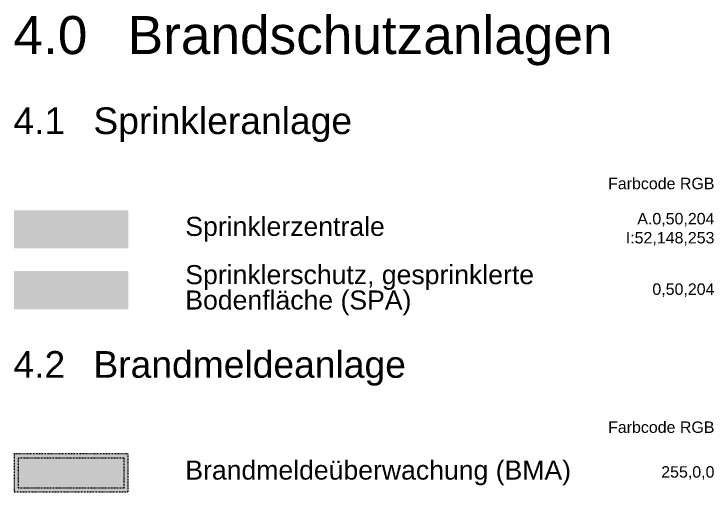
# Paper-space layout 'Layout1' of a CAD drawing. Header units: metres. Extents: x 6 to 406, y 9 to 566.
# Drawn here: x 6.1 to 98.1, y 372.9 to 435.7 of the extents above; entities that cross this region are included whole.
import ezdxf

# ---------------------------------------------------------------- set-up
doc = ezdxf.new("R2010")
doc.units = ezdxf.units.M
doc.linetypes.add('AL_0_Ausgezogen', pattern=[1, 1, 0])
doc.layers.get('0').update_dxf_attribs({"linetype": 'AL_0_Ausgezogen', "lineweight": 18})
doc.layers.add('BS_Symbole', color=7, linetype='AL_0_Ausgezogen', lineweight=18)
doc.styles.add('ARIAL', font='arial.ttf')

# ---------------------------------------------------------------- blocks, each defined once
blk = doc.blocks.new('Standort SPA')
at = {"lineweight": 5, "true_color": 0x0032cc}
h = blk.add_hatch(color=162, dxfattribs=at)
h.paths.add_polyline_path([(750, 250), (-750, 250), (-750, -250), (750, -250)])
h.paths.add_polyline_path([(695.0000000000045, 195.0000000000017), (695.0000000000045, -194.9999999999989), (-694.9999999999932, -194.9999999999989), (-694.9999999999932, 195.0000000000017)], flags=16)
at = {"lineweight": 5}
h = blk.add_hatch(color=7, dxfattribs=at)
h.dxf.hatch_style = 1
h.paths.add_polyline_path([(-694.9999999999932, 195.0000000000017), (-694.9999999999932, -194.9999999999989), (695.0000000000045, -194.9999999999989), (695.0000000000045, 195.0000000000017)])
h.paths.add_polyline_path([(690.0000000000091, 190.0000000000006), (690.0000000000091, -189.9999999999977), (-689.9999999999977, -190.0000000000006), (-689.9999999999977, 190.0000000000006)], flags=16)
at = {"lineweight": 5, "true_color": 0x3494fd}
blk.add_hatch(color=150, dxfattribs=at).paths.add_polyline_path([(-689.9999999999977, -190.0000000000006), (690.0000000000091, -189.9999999999977), (690.0000000000091, 190.0000000000006), (-689.9999999999977, 190.0000000000006)])
at = {"lineweight": 5, "true_color": 0xffffff}
h = blk.add_hatch(color=7, dxfattribs=at)
edge = h.paths.add_edge_path()
edge.add_arc((-433.041331249224, 61.49809097334052), 60.09022587858514, 206.1540858954348, 239.053666277173)
edge.add_arc((-397.9154636565641, 121.7655838107667), 129.8444387484677, 239.4357938165466, 254.4988258036066)
edge.add_arc((-301.7124014071409, 438.0550250466115), 460.4124367343828, 253.4817187821481, 257.1215817025425)
edge.add_arc((-545.0262234922818, -607.811256993828), 613.3894245601664, 73.85680120533033, 76.73976523346408, ccw=False)
edge.add_arc((-395.2153439516516, -100.0940363446965), 84.08294675102836, 55.8151768507995, 75.72329176378418, ccw=False)
edge.add_arc((-367.456769611461, -56.49552781964475), 32.45668440570559, 1.358525298696179, 53.1066665629462, ccw=False)
edge.add_arc((-376.3169075499701, -55.112246171603), 41.31225898184561, 285.43779573419823, 359.14871760568815, ccw=False)
edge.add_arc((-396.4754491775949, 0.4713392062305815), 100.3635314977602, 243.17293390468768, 288.084956912687, ccw=False)
edge.add_arc((-420.5397225764162, -45.63494348377139), 48.36395008316207, 207.6606116388367, 243.96263724194688, ccw=False)
edge.add_arc((-390.5462833582165, -32.92622862402582), 80.87334641951597, 186.3947666685195, 205.7703169567647, ccw=False)
edge.add_line((-470.9164436174305, -41.93375331171296), (-502.0209388156161, -44.72395151193211))
edge.add_arc((-414.8252466206785, -42.81648808850049), 87.21655321133728, 181.2531831868812, 204.9358447000506)
edge.add_arc((-423.5824485064517, -47.77053927555375), 77.1911975804358, 204.3418996865351, 247.7687141850668)
edge.add_arc((-398.6174875671149, 22.97867446113295), 152.1705936021952, 249.1463703208755, 285.3463929499584)
edge.add_arc((-377.7441819403518, -51.69227269121635), 74.63885475900814, 285.0646123013859, 357.7373464423521)
edge.add_arc((-362.2386831895452, -52.3868688431745), 59.11807872193497, 357.8167121367259, 412.865272628195)
edge.add_arc((-401.4549271650901, -109.3583445161976), 128.2494626048872, 54.26342608753105, 78.43680422704853)
edge.add_arc((17.28156100179979, 1697.326135698916), 1726.372034381863, 255.216395885981, 256.840545733019, ccw=False)
edge.add_arc((-390.332664875355, 152.453857746211), 128.6299963446077, 245.6832310728094, 255.1794743429126, ccw=False)
edge.add_arc((-430.4256626262312, 63.17246921626213), 30.76071209235911, 204.7555160117308, 245.257937352793, ccw=False)
edge.add_arc((-429.1693831365099, 62.37053473842035), 31.59064608562261, 142.2668713813826, 202.4799964292011, ccw=False)
edge.add_arc((-420.0357474062284, 54.47521063061689), 43.65088577909813, 102.96213540371411, 141.4077078017325, ccw=False)
edge.add_arc((-403.6465474798872, -16.94971082302612), 116.932018158711, 77.4100685976764, 102.93786270325057, ccw=False)
edge.add_arc((-390.1772051424973, 51.44928196875682), 47.27464401492124, 0.8856037122923794, 75.27216101084929, ccw=False)
edge.add_line((-342.9082081981718, 52.17996289424889), (-310.6132422283949, 54.46836789190463))
edge.add_arc((-383.6466980059282, 53.21547991449717), 73.04420162540521, 0.9828119430116584, 79.85361762923446)
edge.add_arc((-403.5112130755111, -9.817537402199662), 138.8481904581019, 76.36467814311663, 95.54223635715736)
edge.add_arc((-411.6063729389302, 31.20884140109247), 97.31796673115211, 93.13059435108568, 120.6253401335167)
edge.add_arc((-430.3735910894471, 60.87778435634176), 62.235522954418, 119.6719919711674, 204.5587081776388)
h.paths.add_polyline_path([(104.563649711109, -21.80275641591336), (60.96439182614263, 99.71857939113804), (20.1480652955283, -21.80275641591336)], flags=16)
edge = h.paths.add_edge_path(flags=16)
edge.add_line((-152.0194622456664, 95.315398886828), (-225.4196868432643, 95.315398886828))
edge.add_line((-225.4196868432643, 95.315398886828), (-225.4196868432643, 6.261595547309184))
edge.add_line((-225.4196868432643, 6.261595547309184), (-155.2517156264613, 6.261595547309184))
edge.add_arc((-152.7125524325637, 79.67985183949818), 73.46215152519557, 268.019220579619, 292.4872839869956)
edge.add_arc((-138.2136025960982, 45.20853374011438), 36.06696746245792, 292.1505315702397, 338.7339526185206)
edge.add_arc((-159.7909039196734, 51.96367246433445), 58.64505879763519, 340.2298104820607, 363.5107994235695)
edge.add_arc((-148.9713789508803, 51.86813955466657), 47.85769094657628, 4.418210353186998, 33.13669384066451)
edge.add_arc((-139.2057786050263, 57.90034586517108), 36.38397906942259, 33.58876325434422, 80.70027185693552)
edge.add_arc((-153.0347200289183, -33.77684111039149), 129.096232229551, 81.21856298123323, 89.54940136728843)
edge = h.paths.add_edge_path()
edge.add_arc((-130.5350926547779, 60.80800555071179), 61.42919985259618, 29.35055342401918, 81.18237949134412)
edge.add_arc((-159.4781150917786, -85.37421601978087), 210.4115541696243, 79.49583792347397, 88.9205919373568)
edge.add_line((-155.5143590272237, 125), (-258.3510412031899, 125))
edge.add_line((-258.3510412031899, 125), (-258.3510412031899, -125))
edge.add_line((-258.3510412031899, -125), (-225.4196868432643, -125))
edge.add_line((-225.4196868432643, -125), (-225.4196868432643, -23.42300556586281))
edge.add_line((-225.4196868432643, -23.42300556586281), (-157.5736823766718, -23.42300556586281))
edge.add_arc((-156.0525829138078, 125.687963435215), 149.1187272612542, 269.4155389298536, 286.1762773791454)
edge.add_arc((-131.4765401811141, 41.51704391495264), 61.43367544316824, 286.0330363314508, 314.8967160746582)
edge.add_arc((-148.7862761021399, 52.38714009412669), 81.48093776493536, 318.1256177439576, 388.2212364694219)
h.paths.add_polyline_path([(497.6951089748312, 125), (497.6951089748312, 95.77922077922096), (342.314775023074, -95.315398886828), (501.8695060063763, -95.315398886828), (501.8695060063763, -125), (304.2813798468117, -125), (304.2813798468117, -94.38775510203925), (458.2702481213985, 95.77922077922096), (318.6598585110076, 95.77922077922096), (318.6598585110076, 125)])
h.paths.add_polyline_path([(192.1774310946582, -19.74786805264408), (285.765611441991, -19.74786805264408), (285.765611441991, -49.88682883248146), (192.1774310946582, -49.88682883248146)])
h.paths.add_polyline_path([(-52.90388275640366, -125), (-17.65341893451618, -125), (9.712072716682501, -49.3970315398883), (114.071998505186, -49.3970315398883), (143.2927777259679, -125), (181.3261729022188, -125), (78.82153468328711, 125), (43.10724896899815, 125)])
blk = doc.blocks.new('Sprinklerschutz')
at = {"linetype": 'ByBlock', "lineweight": 5, "true_color": 0x0032cc}
h = blk.add_hatch(color=162, dxfattribs=at)
h.dxf.hatch_style = 1
h.paths.add_polyline_path([(750, -250.0000000000029), (750, 249.9999999999998), (-750, 249.9999999999999), (-750, -249.9999999999972)])
h.paths.add_polyline_path([(369.7034820796666, -224.9999999999929), (725, 130.2965179203422), (725, -103.0469437009853), (603.0469437009963, -224.9999999999929)], flags=16)
h.paths.add_polyline_path([(348.4823522411006, -224.9999999999929), (115.1432646822695, -224.9999999999929), (565.1432646822617, 224.9999999999999), (725, 224.9999999999999), (725, 151.5176477589021)], flags=16)
h.paths.add_polyline_path([(624.2601471365876, -224.9999999999929), (725, -124.260147136582), (725, -225.0000000000029)], flags=0)
h.paths.add_polyline_path([(93.93006124667835, -224.9999999999929), (-139.4151765448834, -224.9999999999929), (310.5848234551093, 225), (543.9300612466706, 225)], flags=16)
h.paths.add_polyline_path([(-160.628379980475, -224.9999999999929), (-393.973617772037, -224.9999999999929), (56.02638222795701, 225), (289.3716200195183, 225)], flags=16)
h.paths.add_polyline_path([(-415.1868212076397, -224.9999999999929), (-648.5320589992009, -224.9999999999929), (-198.5320589992067, 225), (34.81317879235451, 225)], flags=16)
h.paths.add_polyline_path([(-219.7452624347977, 225), (-669.7452624347934, -224.9999999999929), (-725, -224.9999999999972), (-725, -46.90949977364087), (-453.0905002263592, 225.0000000000001)], flags=16)
h.paths.add_polyline_path([(-474.3037036619509, 224.9999999999999), (-725, -25.69629633804419), (-725, 207.6489414535168), (-707.6489414535113, 225.0000000000001)], flags=16)
at = {"lineweight": 5, "true_color": 0xffffff}
h = blk.add_hatch(color=7, dxfattribs=at)
h.paths.add_polyline_path([(725, -124.260147136582), (624.2601471365876, -224.9999999999929), (725, -225.0000000000029)], flags=0)
h.paths.add_polyline_path([(369.7034820796666, -224.9999999999929), (603.0469437009963, -224.9999999999929), (725, -103.0469437009853), (725, 130.2965179203422)], flags=17)
h.paths.add_polyline_path([(115.1432646822695, -224.9999999999929), (348.4823522411006, -224.9999999999929), (725, 151.5176477589022), (725, 224.9999999999999), (565.1432646822617, 224.9999999999999)])
h.paths.add_polyline_path([(543.9300612466706, 225.0000000000001), (310.5848234551092, 225), (-139.4151765448834, -224.9999999999929), (93.9300612466784, -224.9999999999929)])
h.paths.add_polyline_path([(289.3716200195183, 225.0000000000001), (56.02638222795701, 225), (-393.9736177720372, -224.9999999999929), (-160.6283799804748, -224.9999999999929)])
h.paths.add_polyline_path([(-648.5320589992009, -224.9999999999929), (-415.1868212076397, -224.9999999999929), (34.81317879235451, 225), (-198.5320589992069, 225)])
h.paths.add_polyline_path([(-725, -46.90949977364102), (-725, -224.9999999999972), (-669.7452624347934, -224.9999999999929), (-219.745262434798, 225.0000000000001), (-453.0905002263592, 225)])
h.paths.add_polyline_path([(-725, -25.69629633804419), (-474.3037036619507, 224.9999999999999), (-707.6489414535115, 225.0000000000001), (-725, 207.648941453517)], flags=17)
blk = doc.blocks.new('Brandmeldeueberwachung')
at = {"lineweight": 5}
h = blk.add_hatch(color=10, dxfattribs=at)
h.dxf.hatch_style = 1
h.paths.add_polyline_path([(750, 250), (-750, 250), (-750, -250.0000000000011), (750, -249.9999999999983)])
h.paths.add_polyline_path([(695.0000000000001, 194.9999999999994), (695.0000000000001, -194.9999999999983), (-695, -195.0000000000006), (-695, 194.9999999999999)], flags=0)
h.paths.add_polyline_path([(695.0000000000001, 194.9999999999994), (695.0000000000001, -194.9999999999983), (-695, -195.0000000000006), (-695, 194.9999999999999)], flags=16)
at = {"lineweight": 5, "true_color": 0xffffff}
h = blk.add_hatch(color=7, dxfattribs=at)
h.dxf.hatch_style = 1
h.paths.add_polyline_path([(695.0000000000001, 194.9999999999994), (-695, 194.9999999999999), (-695, -195.0000000000006), (695.0000000000001, -194.9999999999983)])
at = {"color": 10, "linetype": 'ByBlock', "lineweight": 5}
for points in [[(-750, -250.0000000000011), (750, -249.9999999999983), (750, 250), (-750, 250)], [(-695, -195.0000000000006), (695.0000000000001, -194.9999999999983), (695.0000000000001, 194.9999999999994), (-695, 194.9999999999999)]]:
    blk.add_lwpolyline(points, close=True, dxfattribs=at)

psp = doc.layouts.get("Layout1")

# ---------------------------------------------------------------- block references
at = {"layer": 'BS_Symbole', "xscale": 0.01, "yscale": 0.01, "zscale": 0.01}
for name, p in [('Standort SPA', (13.62731719885562, 407.4182930123841)), ('Sprinklerschutz', (13.62731719885562, 399.4182930123841)), ('Brandmeldeueberwachung', (13.62731719885562, 375.4182930123841))]:
    psp.add_blockref(name, p, dxfattribs=at)

# ---------------------------------------------------------------- texts
at = {"layer": 'BS_Symbole', "style": 'ARIAL'}
for s, width, insert, char_height, attachment_point in [('\\pxt3;4.0^IBrandschutzanlagen', 154.9529359444083, (6.058046255549129, 435.4182930123841), 5, 1), ('\\pxt3;4.1^ISprinkleranlage', 154.9529359444083, (6.058046255549129, 423.4182930123841), 3.5, 1), ('\\pxt3;Farbcode RGB', 19.92475489398714, (98.12731719885562, 413.4182930123841), 1.5, 6), ('\\pxt3;Sprinklerzentrale', 50.01185105303023, (28.62731719885562, 407.4182930123841), 2.5, 4), ('\\pxt3;A.0,50,204 I:52,148,253', 11.67346675904162, (98.12731719885562, 407.4182930123841), 1.5, 6), ('\\pxt3;0,50,204', 11.67346675904162, (98.12731719885562, 399.4182930123841), 1.5, 6), ('\\pxt3;4.2^IBrandmeldeanlage', 154.9529359444083, (6.058046255549129, 391.4182930123841), 3.5, 1), ('\\pxt3;Farbcode RGB', 19.92475489398714, (98.12731719885562, 381.4182930123841), 1.5, 6), ('\\pxt3;Brandmeldeüberwachung (BMA)', 55.19644097964178, (28.62731719885565, 375.4182930123841), 2.5, 4), ('\\pxt3;255,0,0', 11.67346675904162, (98.12731719885562, 375.4182930123841), 1.5, 6)]:
    psp.add_mtext_dynamic_manual_height_columns(s, width=width, gutter_width=12.5, heights=[0], dxfattribs=dict(at, insert=insert, char_height=char_height, attachment_point=attachment_point))
at = {"layer": 'BS_Symbole', "insert": (28.62731719885562, 399.4182930123841), "char_height": 2.5, "attachment_point": 4, "line_spacing_factor": 0.8, "style": 'ARIAL'}
psp.add_mtext_dynamic_manual_height_columns('\\pxt3;Sprinklerschutz, gesprinklerte Bodenfläche (SPA)', width=50.01185105303023, gutter_width=12.5, heights=[0], dxfattribs=at)

doc.saveas('drawing.dxf')
